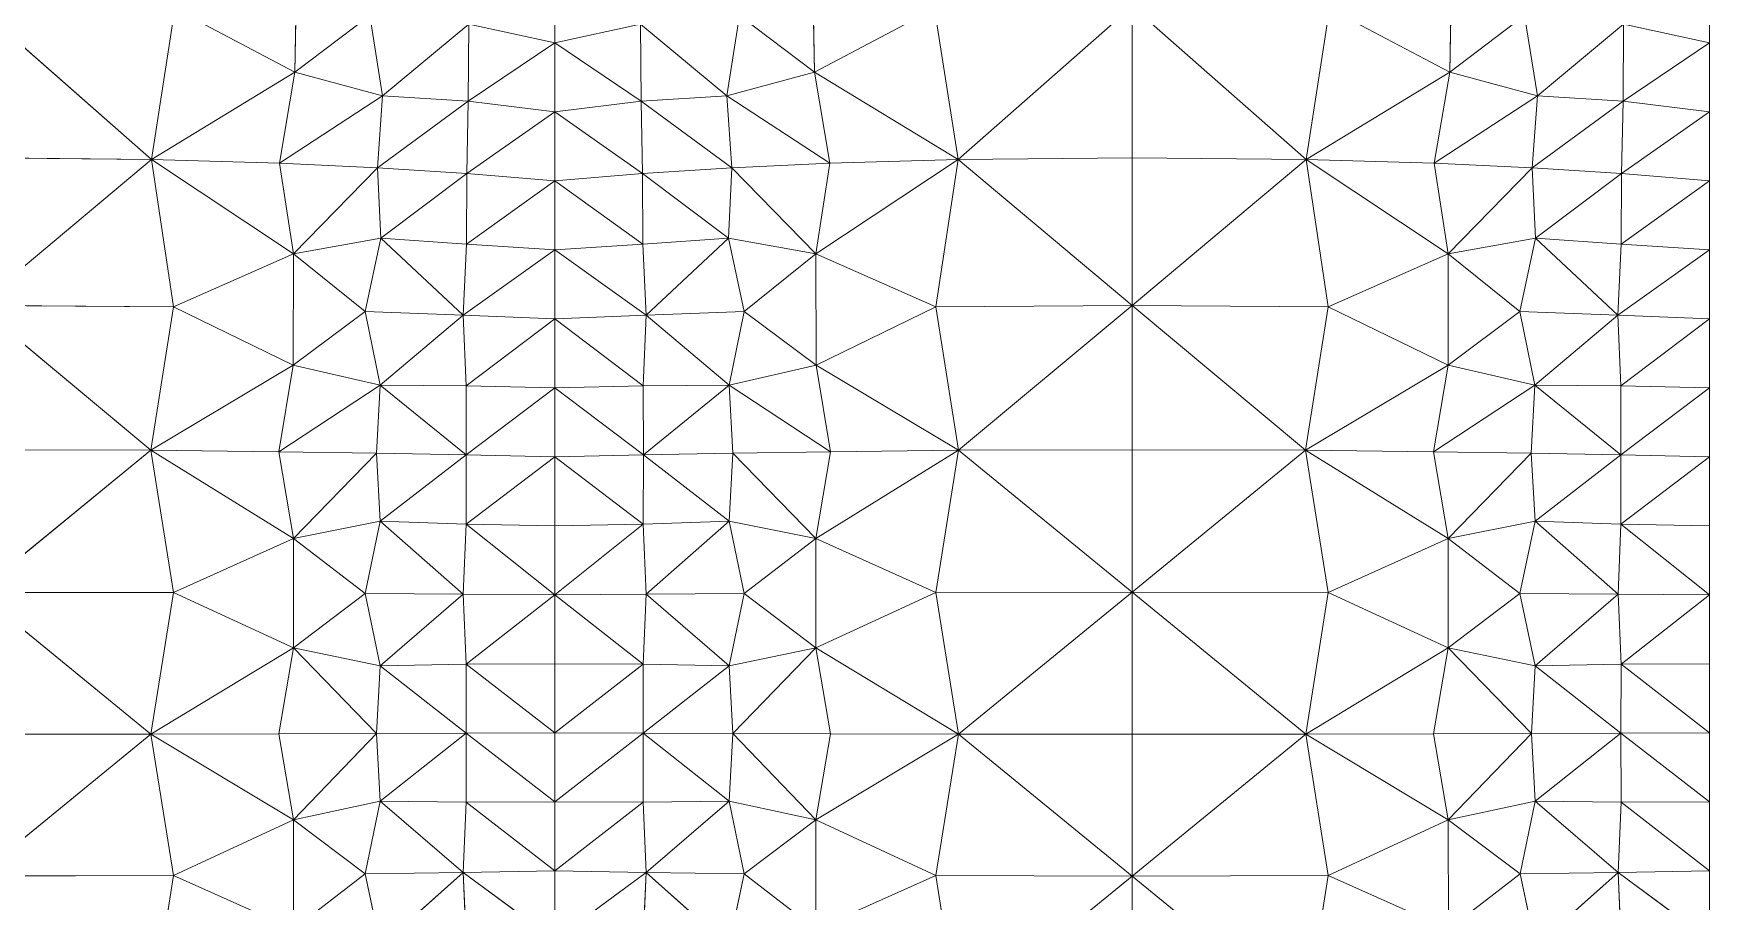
# Model space of a CAD drawing. Header units: metres. Extents: x 0 to 8, y 0 to 4.
# Drawn here: x 1.274 to 2, y 3.241 to 3.616 of the extents above; entities that cross this region are included whole.
import ezdxf

# ---------------------------------------------------------------- set-up
doc = ezdxf.new("R2010")
doc.units = ezdxf.units.M
doc.header["$MEASUREMENT"] = 0
for name, color, linetype, lineweight in [('DL_FE_MESH', 134, 'Continuous', 0), ('DL_FE_MESH_CELLS_5', 132, 'Continuous', 0), ('DL_FE_MESH_CELLS_6', 132, 'Continuous', 0), ('DL_TOPOLOGY', 7, 'Continuous', 0)]:
    doc.layers.add(name, color=color, linetype=linetype, lineweight=lineweight)

msp = doc.modelspace()

# ---------------------------------------------------------------- linework, layer by layer
at = {"layer": 'DL_FE_MESH'}
for p, q in [((1.38849, 3.65139), (1.38753, 3.59929)), ((1.61247, 3.59929), (1.61151, 3.65139)), ((1.88753, 3.59929), (1.88849, 3.65139)), ((1.32537, 3.56153), (1.25, 3.62772)), ((1.32537, 3.56153), (1.33555, 3.62667)), ((1.38753, 3.59929), (1.33555, 3.62667)), ((1.38753, 3.59929), (1.41996, 3.62369)), ((1.42549, 3.58906), (1.41996, 3.62369)), ((1.58004, 3.62369), (1.57451, 3.58906)), ((1.58004, 3.62369), (1.61247, 3.59929)), ((1.66445, 3.62667), (1.61247, 3.59929)), ((1.66445, 3.62667), (1.67463, 3.56153)), ((1.67463, 3.56153), (1.75, 3.62772)), ((1.75, 3.62772), (1.82537, 3.56153)), ((1.75, 3.62772), (1.75, 3.56222)), ((1.83555, 3.62667), (1.82537, 3.56153)), ((1.83555, 3.62667), (1.88753, 3.59929)), ((1.91996, 3.62369), (1.88753, 3.59929)), ((1.91996, 3.62369), (1.92549, 3.58906)), ((1.46284, 3.61996), (1.42549, 3.58906)), ((1.46284, 3.61996), (1.46259, 3.58663)), ((1.5, 3.61194), (1.46284, 3.61996)), ((1.5, 3.61194), (1.53716, 3.61996)), ((1.53741, 3.58663), (1.53716, 3.61996)), ((1.53716, 3.61996), (1.57451, 3.58906)), ((1.92549, 3.58906), (1.96284, 3.61996)), ((1.96284, 3.61996), (1.96259, 3.58663)), ((2, 3.61194), (1.96284, 3.61996)), ((1.46259, 3.58663), (1.5, 3.61194)), ((1.53741, 3.58663), (1.5, 3.61194)), ((1.96259, 3.58663), (2, 3.61194)), ((1.32537, 3.56153), (1.38753, 3.59929)), ((1.38083, 3.55981), (1.38753, 3.59929)), ((1.42549, 3.58906), (1.38753, 3.59929)), ((1.61247, 3.59929), (1.57451, 3.58906)), ((1.61247, 3.59929), (1.67463, 3.56153)), ((1.61247, 3.59929), (1.61917, 3.55981)), ((1.88753, 3.59929), (1.82537, 3.56153)), ((1.88753, 3.59929), (1.88083, 3.55981)), ((1.92549, 3.58906), (1.88753, 3.59929)), ((1.42549, 3.58906), (1.38083, 3.55981)), ((1.4233, 3.5579), (1.42549, 3.58906)), ((1.46259, 3.58663), (1.4233, 3.5579)), ((1.42549, 3.58906), (1.46259, 3.58663)), ((1.46259, 3.58663), (1.46194, 3.55538)), ((1.5, 3.58209), (1.46259, 3.58663)), ((1.5, 3.58209), (1.53741, 3.58663)), ((1.57451, 3.58906), (1.53741, 3.58663)), ((1.53806, 3.55538), (1.53741, 3.58663)), ((1.53741, 3.58663), (1.5767, 3.5579)), ((1.57451, 3.58906), (1.61917, 3.55981)), ((1.57451, 3.58906), (1.5767, 3.5579)), ((1.88083, 3.55981), (1.92549, 3.58906)), ((1.92549, 3.58906), (1.9233, 3.5579)), ((1.9233, 3.5579), (1.96259, 3.58663)), ((1.96259, 3.58663), (1.92549, 3.58906)), ((1.96259, 3.58663), (1.96194, 3.55538)), ((2, 3.58209), (1.96259, 3.58663)), ((1.46194, 3.55538), (1.5, 3.58209)), ((1.53806, 3.55538), (1.5, 3.58209)), ((1.96194, 3.55538), (2, 3.58209)), ((1.25, 3.56222), (1.32537, 3.56153)), ((1.32537, 3.56153), (1.25, 3.49833)), ((1.3349, 3.49768), (1.32537, 3.56153)), ((1.32537, 3.56153), (1.38083, 3.55981)), ((1.38693, 3.5207), (1.32537, 3.56153)), ((1.38693, 3.5207), (1.38083, 3.55981)), ((1.38083, 3.55981), (1.4233, 3.5579)), ((1.4233, 3.5579), (1.38693, 3.5207)), ((1.4247, 3.52742), (1.4233, 3.5579)), ((1.4233, 3.5579), (1.46194, 3.55538)), ((1.5767, 3.5579), (1.53806, 3.55538)), ((1.5767, 3.5579), (1.5753, 3.52742)), ((1.61917, 3.55981), (1.5767, 3.5579)), ((1.5767, 3.5579), (1.61307, 3.5207)), ((1.67463, 3.56153), (1.61307, 3.5207)), ((1.61917, 3.55981), (1.61307, 3.5207)), ((1.67463, 3.56153), (1.61917, 3.55981)), ((1.67463, 3.56153), (1.6651, 3.49768)), ((1.75, 3.56222), (1.67463, 3.56153)), ((1.67463, 3.56153), (1.75, 3.49833)), ((1.82537, 3.56153), (1.75, 3.56222)), ((1.75, 3.56222), (1.75, 3.49833)), ((1.75, 3.49833), (1.82537, 3.56153)), ((1.82537, 3.56153), (1.88693, 3.5207)), ((1.88083, 3.55981), (1.82537, 3.56153)), ((1.82537, 3.56153), (1.8349, 3.49768)), ((1.9233, 3.5579), (1.88083, 3.55981)), ((1.88083, 3.55981), (1.88693, 3.5207)), ((1.88693, 3.5207), (1.9233, 3.5579)), ((1.96194, 3.55538), (1.9233, 3.5579)), ((1.9233, 3.5579), (1.9247, 3.52742)), ((1.46194, 3.55538), (1.4247, 3.52742)), ((1.46194, 3.55538), (1.4618, 3.52483)), ((1.4618, 3.52483), (1.5, 3.55224)), ((1.5, 3.55224), (1.46194, 3.55538)), ((1.5, 3.55224), (1.53806, 3.55538)), ((1.5382, 3.52483), (1.5, 3.55224)), ((1.5382, 3.52483), (1.53806, 3.55538)), ((1.53806, 3.55538), (1.5753, 3.52742)), ((1.9247, 3.52742), (1.96194, 3.55538)), ((1.96194, 3.55538), (1.9618, 3.52483)), ((1.9618, 3.52483), (2, 3.55224)), ((2, 3.55224), (1.96194, 3.55538)), ((1.38693, 3.5207), (1.4247, 3.52742)), ((1.41792, 3.49567), (1.4247, 3.52742)), ((1.4247, 3.52742), (1.4618, 3.52483)), ((1.46039, 3.49414), (1.4247, 3.52742)), ((1.5753, 3.52742), (1.5382, 3.52483)), ((1.53961, 3.49414), (1.5753, 3.52742)), ((1.5753, 3.52742), (1.61307, 3.5207)), ((1.5753, 3.52742), (1.58208, 3.49567)), ((1.9247, 3.52742), (1.88693, 3.5207)), ((1.9247, 3.52742), (1.91792, 3.49567)), ((1.9618, 3.52483), (1.9247, 3.52742)), ((1.9247, 3.52742), (1.96039, 3.49414)), ((1.3349, 3.49768), (1.38693, 3.5207)), ((1.38693, 3.5207), (1.38679, 3.47247)), ((1.41792, 3.49567), (1.38693, 3.5207)), ((1.4618, 3.52483), (1.46039, 3.49414)), ((1.46039, 3.49414), (1.5, 3.52239)), ((1.5, 3.52239), (1.4618, 3.52483)), ((1.5, 3.52239), (1.5382, 3.52483)), ((1.53961, 3.49414), (1.5, 3.52239)), ((1.53961, 3.49414), (1.5382, 3.52483)), ((1.61307, 3.5207), (1.58208, 3.49567)), ((1.61321, 3.47247), (1.61307, 3.5207)), ((1.6651, 3.49768), (1.61307, 3.5207)), ((1.88693, 3.5207), (1.8349, 3.49768)), ((1.88679, 3.47247), (1.88693, 3.5207)), ((1.88693, 3.5207), (1.91792, 3.49567)), ((1.9618, 3.52483), (1.96039, 3.49414)), ((1.96039, 3.49414), (2, 3.52239)), ((2, 3.52239), (1.9618, 3.52483)), ((1.25, 3.49833), (1.3349, 3.49768)), ((1.32515, 3.43566), (1.25, 3.49833)), ((1.32515, 3.43566), (1.3349, 3.49768)), ((1.38679, 3.47247), (1.3349, 3.49768)), ((1.6651, 3.49768), (1.61321, 3.47247)), ((1.75, 3.49833), (1.6651, 3.49768)), ((1.6651, 3.49768), (1.67485, 3.43566)), ((1.67485, 3.43566), (1.75, 3.49833)), ((1.8349, 3.49768), (1.75, 3.49833)), ((1.75, 3.49833), (1.82515, 3.43566)), ((1.75, 3.49833), (1.75, 3.43593)), ((1.8349, 3.49768), (1.82515, 3.43566)), ((1.8349, 3.49768), (1.88679, 3.47247)), ((1.38679, 3.47247), (1.41792, 3.49567)), ((1.4244, 3.46383), (1.41792, 3.49567)), ((1.41792, 3.49567), (1.46039, 3.49414)), ((1.46039, 3.49414), (1.4244, 3.46383)), ((1.5, 3.49254), (1.46039, 3.49414)), ((1.46039, 3.49414), (1.46166, 3.46357)), ((1.46166, 3.46357), (1.5, 3.49254)), ((1.5, 3.49254), (1.53961, 3.49414)), ((1.53834, 3.46357), (1.5, 3.49254)), ((1.53834, 3.46357), (1.53961, 3.49414)), ((1.58208, 3.49567), (1.53961, 3.49414)), ((1.53961, 3.49414), (1.5756, 3.46383)), ((1.58208, 3.49567), (1.5756, 3.46383)), ((1.58208, 3.49567), (1.61321, 3.47247)), ((1.91792, 3.49567), (1.88679, 3.47247)), ((1.96039, 3.49414), (1.91792, 3.49567)), ((1.91792, 3.49567), (1.9244, 3.46383)), ((1.9244, 3.46383), (1.96039, 3.49414)), ((2, 3.49254), (1.96039, 3.49414)), ((1.96039, 3.49414), (1.96166, 3.46357)), ((1.96166, 3.46357), (2, 3.49254)), ((1.32515, 3.43566), (1.38679, 3.47247)), ((1.38052, 3.43499), (1.38679, 3.47247)), ((1.4244, 3.46383), (1.38679, 3.47247)), ((1.61321, 3.47247), (1.5756, 3.46383)), ((1.61321, 3.47247), (1.67485, 3.43566)), ((1.61321, 3.47247), (1.61948, 3.43499)), ((1.88679, 3.47247), (1.82515, 3.43566)), ((1.88679, 3.47247), (1.88052, 3.43499)), ((1.9244, 3.46383), (1.88679, 3.47247)), ((1.4244, 3.46383), (1.38052, 3.43499)), ((1.42286, 3.43437), (1.4244, 3.46383)), ((1.4244, 3.46383), (1.46166, 3.46357)), ((1.46161, 3.43364), (1.4244, 3.46383)), ((1.46166, 3.46357), (1.46161, 3.43364)), ((1.46161, 3.43364), (1.5, 3.46269)), ((1.5, 3.46269), (1.46166, 3.46357)), ((1.5, 3.46269), (1.53834, 3.46357)), ((1.53839, 3.43364), (1.5, 3.46269)), ((1.5756, 3.46383), (1.53834, 3.46357)), ((1.53839, 3.43364), (1.53834, 3.46357)), ((1.53839, 3.43364), (1.5756, 3.46383)), ((1.5756, 3.46383), (1.61948, 3.43499)), ((1.5756, 3.46383), (1.57714, 3.43437)), ((1.88052, 3.43499), (1.9244, 3.46383)), ((1.9244, 3.46383), (1.92286, 3.43437)), ((1.96166, 3.46357), (1.9244, 3.46383)), ((1.9244, 3.46383), (1.96161, 3.43364)), ((1.96166, 3.46357), (1.96161, 3.43364)), ((1.96161, 3.43364), (2, 3.46269)), ((2, 3.46269), (1.96166, 3.46357)), ((1.25, 3.43593), (1.32515, 3.43566)), ((1.32515, 3.43566), (1.25, 3.37424)), ((1.3349, 3.37411), (1.32515, 3.43566)), ((1.32515, 3.43566), (1.38052, 3.43499)), ((1.38687, 3.39752), (1.32515, 3.43566)), ((1.38052, 3.43499), (1.38687, 3.39752)), ((1.42286, 3.43437), (1.38052, 3.43499)), ((1.42286, 3.43437), (1.38687, 3.39752)), ((1.4245, 3.40503), (1.42286, 3.43437)), ((1.42286, 3.43437), (1.46161, 3.43364)), ((1.46161, 3.43364), (1.4245, 3.40503)), ((1.5, 3.43284), (1.46161, 3.43364)), ((1.46161, 3.43364), (1.46169, 3.40377)), ((1.46169, 3.40377), (1.5, 3.43284)), ((1.5, 3.43284), (1.53839, 3.43364)), ((1.53831, 3.40377), (1.5, 3.43284)), ((1.53831, 3.40377), (1.53839, 3.43364)), ((1.57714, 3.43437), (1.53839, 3.43364)), ((1.53839, 3.43364), (1.5755, 3.40503)), ((1.57714, 3.43437), (1.5755, 3.40503)), ((1.61948, 3.43499), (1.57714, 3.43437)), ((1.57714, 3.43437), (1.61313, 3.39752)), ((1.67485, 3.43566), (1.61313, 3.39752)), ((1.61313, 3.39752), (1.61948, 3.43499)), ((1.67485, 3.43566), (1.61948, 3.43499)), ((1.67485, 3.43566), (1.6651, 3.37411)), ((1.75, 3.43593), (1.67485, 3.43566)), ((1.67485, 3.43566), (1.75, 3.37424)), ((1.82515, 3.43566), (1.75, 3.43593)), ((1.75, 3.43593), (1.75, 3.37424)), ((1.75, 3.37424), (1.82515, 3.43566)), ((1.82515, 3.43566), (1.88687, 3.39752)), ((1.88052, 3.43499), (1.82515, 3.43566)), ((1.82515, 3.43566), (1.8349, 3.37411)), ((1.92286, 3.43437), (1.88052, 3.43499)), ((1.88052, 3.43499), (1.88687, 3.39752)), ((1.88687, 3.39752), (1.92286, 3.43437)), ((1.9245, 3.40503), (1.92286, 3.43437)), ((1.96161, 3.43364), (1.92286, 3.43437)), ((1.9245, 3.40503), (1.96161, 3.43364)), ((2, 3.43284), (1.96161, 3.43364)), ((1.96161, 3.43364), (1.96169, 3.40377)), ((1.96169, 3.40377), (2, 3.43284)), ((1.38687, 3.39752), (1.4245, 3.40503)), ((1.41793, 3.37372), (1.4245, 3.40503)), ((1.4245, 3.40503), (1.46169, 3.40377)), ((1.4604, 3.37343), (1.4245, 3.40503)), ((1.46169, 3.40377), (1.4604, 3.37343)), ((1.5, 3.40299), (1.46169, 3.40377)), ((1.46169, 3.40377), (1.5, 3.37313)), ((1.5, 3.40299), (1.53831, 3.40377)), ((1.53831, 3.40377), (1.5, 3.37313)), ((1.5755, 3.40503), (1.53831, 3.40377)), ((1.5396, 3.37343), (1.53831, 3.40377)), ((1.5396, 3.37343), (1.5755, 3.40503)), ((1.5755, 3.40503), (1.61313, 3.39752)), ((1.5755, 3.40503), (1.58207, 3.37372)), ((1.88687, 3.39752), (1.9245, 3.40503)), ((1.9245, 3.40503), (1.91793, 3.37372)), ((1.96169, 3.40377), (1.9245, 3.40503)), ((1.9245, 3.40503), (1.9604, 3.37343)), ((1.96169, 3.40377), (1.9604, 3.37343)), ((2, 3.40299), (1.96169, 3.40377)), ((1.96169, 3.40377), (2, 3.37313)), ((1.3349, 3.37411), (1.38687, 3.39752)), ((1.38687, 3.39752), (1.38689, 3.35024)), ((1.41793, 3.37372), (1.38687, 3.39752)), ((1.61313, 3.39752), (1.58207, 3.37372)), ((1.61311, 3.35024), (1.61313, 3.39752)), ((1.6651, 3.37411), (1.61313, 3.39752)), ((1.88687, 3.39752), (1.8349, 3.37411)), ((1.88687, 3.39752), (1.91793, 3.37372)), ((1.88689, 3.35024), (1.88687, 3.39752)), ((1.25, 3.37424), (1.3349, 3.37411)), ((1.32518, 3.31293), (1.25, 3.37424)), ((1.32518, 3.31293), (1.3349, 3.37411)), ((1.3349, 3.37411), (1.38689, 3.35024)), ((1.38689, 3.35024), (1.41793, 3.37372)), ((1.41793, 3.37372), (1.42449, 3.34237)), ((1.4604, 3.37343), (1.41793, 3.37372)), ((1.4604, 3.37343), (1.42449, 3.34237)), ((1.4617, 3.34309), (1.4604, 3.37343)), ((1.5, 3.37313), (1.4604, 3.37343)), ((1.4617, 3.34309), (1.5, 3.37313)), ((1.5, 3.37313), (1.5396, 3.37343)), ((1.5383, 3.34309), (1.5, 3.37313)), ((1.5396, 3.37343), (1.5383, 3.34309)), ((1.58207, 3.37372), (1.5396, 3.37343)), ((1.5396, 3.37343), (1.57551, 3.34237)), ((1.57551, 3.34237), (1.58207, 3.37372)), ((1.58207, 3.37372), (1.61311, 3.35024)), ((1.6651, 3.37411), (1.61311, 3.35024)), ((1.75, 3.37424), (1.6651, 3.37411)), ((1.6651, 3.37411), (1.67482, 3.31293)), ((1.67482, 3.31293), (1.75, 3.37424)), ((1.8349, 3.37411), (1.75, 3.37424)), ((1.75, 3.37424), (1.82518, 3.31293)), ((1.75, 3.37424), (1.75, 3.31289)), ((1.8349, 3.37411), (1.82518, 3.31293)), ((1.8349, 3.37411), (1.88689, 3.35024)), ((1.91793, 3.37372), (1.88689, 3.35024)), ((1.9604, 3.37343), (1.91793, 3.37372)), ((1.91793, 3.37372), (1.92449, 3.34237)), ((1.92449, 3.34237), (1.9604, 3.37343)), ((1.9617, 3.34309), (1.9604, 3.37343)), ((2, 3.37313), (1.9604, 3.37343)), ((1.9617, 3.34309), (2, 3.37313)), ((1.38689, 3.35024), (1.32518, 3.31293)), ((1.38689, 3.35024), (1.38058, 3.31303)), ((1.42291, 3.31314), (1.38689, 3.35024)), ((1.42449, 3.34237), (1.38689, 3.35024)), ((1.61311, 3.35024), (1.57551, 3.34237)), ((1.57709, 3.31314), (1.61311, 3.35024)), ((1.61942, 3.31303), (1.61311, 3.35024)), ((1.61311, 3.35024), (1.67482, 3.31293)), ((1.88689, 3.35024), (1.82518, 3.31293)), ((1.88689, 3.35024), (1.88058, 3.31303)), ((1.92449, 3.34237), (1.88689, 3.35024)), ((1.88689, 3.35024), (1.92291, 3.31314)), ((1.42291, 3.31314), (1.42449, 3.34237)), ((1.42449, 3.34237), (1.4617, 3.34309)), ((1.46164, 3.31328), (1.42449, 3.34237)), ((1.46164, 3.31328), (1.4617, 3.34309)), ((1.5, 3.34328), (1.4617, 3.34309)), ((1.4617, 3.34309), (1.5, 3.31343)), ((1.5, 3.34328), (1.5383, 3.34309)), ((1.5383, 3.34309), (1.5, 3.31343)), ((1.57551, 3.34237), (1.5383, 3.34309)), ((1.5383, 3.34309), (1.53836, 3.31328)), ((1.53836, 3.31328), (1.57551, 3.34237)), ((1.57551, 3.34237), (1.57709, 3.31314)), ((1.92449, 3.34237), (1.92291, 3.31314)), ((1.9617, 3.34309), (1.92449, 3.34237)), ((1.92449, 3.34237), (1.96164, 3.31328)), ((1.96164, 3.31328), (1.9617, 3.34309)), ((2, 3.34328), (1.9617, 3.34309)), ((1.9617, 3.34309), (2, 3.31343)), ((1.25, 3.31289), (1.32518, 3.31293)), ((1.32518, 3.31293), (1.25, 3.25151)), ((1.32518, 3.31293), (1.38058, 3.31303)), ((1.33495, 3.25175), (1.32518, 3.31293)), ((1.38691, 3.27584), (1.32518, 3.31293)), ((1.38058, 3.31303), (1.42291, 3.31314)), ((1.38058, 3.31303), (1.38691, 3.27584)), ((1.42291, 3.31314), (1.38691, 3.27584)), ((1.42291, 3.31314), (1.46164, 3.31328)), ((1.4245, 3.2839), (1.42291, 3.31314)), ((1.46164, 3.31328), (1.4245, 3.2839)), ((1.5, 3.31343), (1.46164, 3.31328)), ((1.46171, 3.28346), (1.46164, 3.31328)), ((1.46164, 3.31328), (1.5, 3.28358)), ((1.5, 3.31343), (1.53836, 3.31328)), ((1.53836, 3.31328), (1.5, 3.28358)), ((1.53836, 3.31328), (1.53829, 3.28346)), ((1.57709, 3.31314), (1.53836, 3.31328)), ((1.53836, 3.31328), (1.5755, 3.2839)), ((1.57709, 3.31314), (1.5755, 3.2839)), ((1.61942, 3.31303), (1.57709, 3.31314)), ((1.57709, 3.31314), (1.61309, 3.27584)), ((1.61309, 3.27584), (1.61942, 3.31303)), ((1.67482, 3.31293), (1.61309, 3.27584)), ((1.67482, 3.31293), (1.61942, 3.31303)), ((1.67482, 3.31293), (1.66505, 3.25175)), ((1.75, 3.31289), (1.67482, 3.31293)), ((1.67482, 3.31293), (1.75, 3.25151)), ((1.75, 3.25151), (1.82518, 3.31293)), ((1.82518, 3.31293), (1.75, 3.31289)), ((1.75, 3.31289), (1.75, 3.25151)), ((1.88058, 3.31303), (1.82518, 3.31293)), ((1.82518, 3.31293), (1.88691, 3.27584)), ((1.82518, 3.31293), (1.83495, 3.25175)), ((1.92291, 3.31314), (1.88058, 3.31303)), ((1.88058, 3.31303), (1.88691, 3.27584)), ((1.88691, 3.27584), (1.92291, 3.31314)), ((1.96164, 3.31328), (1.92291, 3.31314)), ((1.92291, 3.31314), (1.9245, 3.2839)), ((1.9245, 3.2839), (1.96164, 3.31328)), ((2, 3.31343), (1.96164, 3.31328)), ((1.96171, 3.28346), (1.96164, 3.31328)), ((1.96164, 3.31328), (2, 3.28358)), ((1.38691, 3.27584), (1.4245, 3.2839)), ((1.41799, 3.25248), (1.4245, 3.2839)), ((1.4245, 3.2839), (1.46171, 3.28346)), ((1.46043, 3.25309), (1.4245, 3.2839)), ((1.46171, 3.28346), (1.46043, 3.25309)), ((1.5, 3.28358), (1.46171, 3.28346)), ((1.46171, 3.28346), (1.5, 3.25373)), ((1.5, 3.28358), (1.53829, 3.28346)), ((1.53829, 3.28346), (1.5, 3.25373)), ((1.53829, 3.28346), (1.5755, 3.2839)), ((1.53957, 3.25309), (1.53829, 3.28346)), ((1.53957, 3.25309), (1.5755, 3.2839)), ((1.5755, 3.2839), (1.61309, 3.27584)), ((1.5755, 3.2839), (1.58201, 3.25248)), ((1.88691, 3.27584), (1.9245, 3.2839)), ((1.9245, 3.2839), (1.91799, 3.25248)), ((1.9245, 3.2839), (1.96171, 3.28346)), ((1.9245, 3.2839), (1.96043, 3.25309)), ((1.96171, 3.28346), (1.96043, 3.25309)), ((2, 3.28358), (1.96171, 3.28346)), ((1.96171, 3.28346), (2, 3.25373)), ((1.33495, 3.25175), (1.38691, 3.27584)), ((1.38691, 3.27584), (1.38697, 3.22848)), ((1.41799, 3.25248), (1.38691, 3.27584)), ((1.61309, 3.27584), (1.58201, 3.25248)), ((1.61303, 3.22848), (1.61309, 3.27584)), ((1.66505, 3.25175), (1.61309, 3.27584)), ((1.88691, 3.27584), (1.83495, 3.25175)), ((1.88691, 3.27584), (1.91799, 3.25248)), ((1.88697, 3.22848), (1.88691, 3.27584)), ((1.25, 3.25151), (1.33495, 3.25175)), ((1.32528, 3.19007), (1.33495, 3.25175)), ((1.33495, 3.25175), (1.38697, 3.22848)), ((1.38697, 3.22848), (1.41799, 3.25248)), ((1.41799, 3.25248), (1.46043, 3.25309)), ((1.42461, 3.22117), (1.41799, 3.25248)), ((1.46043, 3.25309), (1.42461, 3.22117)), ((1.5, 3.25373), (1.46043, 3.25309)), ((1.46043, 3.25309), (1.5, 3.22388)), ((1.46043, 3.25309), (1.46175, 3.22273)), ((1.5, 3.25373), (1.53957, 3.25309)), ((1.53957, 3.25309), (1.5, 3.22388)), ((1.53825, 3.22273), (1.53957, 3.25309)), ((1.58201, 3.25248), (1.53957, 3.25309)), ((1.53957, 3.25309), (1.57539, 3.22117)), ((1.58201, 3.25248), (1.57539, 3.22117)), ((1.58201, 3.25248), (1.61303, 3.22848)), ((1.66505, 3.25175), (1.61303, 3.22848)), ((1.75, 3.25151), (1.66505, 3.25175)), ((1.66505, 3.25175), (1.67472, 3.19007)), ((1.67472, 3.19007), (1.75, 3.25151)), ((1.83495, 3.25175), (1.75, 3.25151)), ((1.75, 3.25151), (1.82528, 3.19007)), ((1.75, 3.25151), (1.75, 3.18975)), ((1.83495, 3.25175), (1.82528, 3.19007)), ((1.83495, 3.25175), (1.88697, 3.22848)), ((1.91799, 3.25248), (1.88697, 3.22848)), ((1.96043, 3.25309), (1.91799, 3.25248)), ((1.91799, 3.25248), (1.92461, 3.22117)), ((1.92461, 3.22117), (1.96043, 3.25309)), ((2, 3.25373), (1.96043, 3.25309)), ((1.96043, 3.25309), (2, 3.22388)), ((1.96043, 3.25309), (1.96175, 3.22273))]:
    msp.add_line(p, q, dxfattribs=at)
at = {"layer": 'DL_FE_MESH_CELLS_5'}
for points in [[(1.61247, 3.59929), (1.61151, 3.65139), (1.58004, 3.62369)], [(1.66445, 3.62667), (1.61151, 3.65139), (1.61247, 3.59929)], [(1.88753, 3.59929), (1.88849, 3.65139), (1.83555, 3.62667)], [(1.91996, 3.62369), (1.88849, 3.65139), (1.88753, 3.59929)], [(1.57451, 3.58906), (1.58004, 3.62369), (1.53716, 3.61996)], [(1.61247, 3.59929), (1.58004, 3.62369), (1.57451, 3.58906)], [(1.61247, 3.59929), (1.67463, 3.56153), (1.66445, 3.62667)], [(1.67463, 3.56153), (1.75, 3.62772), (1.66445, 3.62667)], [(1.75, 3.56222), (1.75, 3.62772), (1.67463, 3.56153)], [(1.82537, 3.56153), (1.83555, 3.62667), (1.75, 3.62772)], [(1.82537, 3.56153), (1.75, 3.62772), (1.75, 3.56222)], [(1.82537, 3.56153), (1.88753, 3.59929), (1.83555, 3.62667)], [(1.92549, 3.58906), (1.91996, 3.62369), (1.88753, 3.59929)], [(1.92549, 3.58906), (1.96284, 3.61996), (1.91996, 3.62369)], [(1.5, 3.61194), (1.53741, 3.58663), (1.53716, 3.61996)], [(1.57451, 3.58906), (1.53716, 3.61996), (1.53741, 3.58663)], [(1.96259, 3.58663), (1.96284, 3.61996), (1.92549, 3.58906)], [(1.96259, 3.58663), (2, 3.61194), (1.96284, 3.61996)], [(1.61917, 3.55981), (1.61247, 3.59929), (1.57451, 3.58906)], [(1.61917, 3.55981), (1.67463, 3.56153), (1.61247, 3.59929)], [(1.82537, 3.56153), (1.88083, 3.55981), (1.88753, 3.59929)], [(1.88083, 3.55981), (1.92549, 3.58906), (1.88753, 3.59929)], [(1.5, 3.58209), (1.53806, 3.55538), (1.53741, 3.58663)], [(1.5767, 3.5579), (1.57451, 3.58906), (1.53741, 3.58663)], [(1.5767, 3.5579), (1.53741, 3.58663), (1.53806, 3.55538)], [(1.61917, 3.55981), (1.57451, 3.58906), (1.5767, 3.5579)], [(1.9233, 3.5579), (1.92549, 3.58906), (1.88083, 3.55981)], [(1.9233, 3.5579), (1.96259, 3.58663), (1.92549, 3.58906)], [(1.96194, 3.55538), (1.96259, 3.58663), (1.9233, 3.5579)], [(1.96194, 3.55538), (2, 3.58209), (1.96259, 3.58663)], [(1.5753, 3.52742), (1.5767, 3.5579), (1.53806, 3.55538)], [(1.61307, 3.5207), (1.5767, 3.5579), (1.5753, 3.52742)], [(1.61307, 3.5207), (1.61917, 3.55981), (1.5767, 3.5579)], [(1.61307, 3.5207), (1.6651, 3.49768), (1.67463, 3.56153)], [(1.61307, 3.5207), (1.67463, 3.56153), (1.61917, 3.55981)], [(1.75, 3.49833), (1.67463, 3.56153), (1.6651, 3.49768)], [(1.75, 3.49833), (1.75, 3.56222), (1.67463, 3.56153)], [(1.75, 3.49833), (1.82537, 3.56153), (1.75, 3.56222)], [(1.8349, 3.49768), (1.82537, 3.56153), (1.75, 3.49833)], [(1.82537, 3.56153), (1.88693, 3.5207), (1.88083, 3.55981)], [(1.8349, 3.49768), (1.88693, 3.5207), (1.82537, 3.56153)], [(1.88693, 3.5207), (1.9233, 3.5579), (1.88083, 3.55981)], [(1.9247, 3.52742), (1.9233, 3.5579), (1.88693, 3.5207)], [(1.9247, 3.52742), (1.96194, 3.55538), (1.9233, 3.5579)], [(1.5, 3.55224), (1.5382, 3.52483), (1.53806, 3.55538)], [(1.5753, 3.52742), (1.53806, 3.55538), (1.5382, 3.52483)], [(1.9618, 3.52483), (1.96194, 3.55538), (1.9247, 3.52742)], [(1.9618, 3.52483), (2, 3.55224), (1.96194, 3.55538)], [(1.53961, 3.49414), (1.5753, 3.52742), (1.5382, 3.52483)], [(1.58208, 3.49567), (1.5753, 3.52742), (1.53961, 3.49414)], [(1.61307, 3.5207), (1.5753, 3.52742), (1.58208, 3.49567)], [(1.91792, 3.49567), (1.9247, 3.52742), (1.88693, 3.5207)], [(1.96039, 3.49414), (1.9247, 3.52742), (1.91792, 3.49567)], [(1.96039, 3.49414), (1.9618, 3.52483), (1.9247, 3.52742)], [(1.5, 3.52239), (1.53961, 3.49414), (1.5382, 3.52483)], [(1.61321, 3.47247), (1.61307, 3.5207), (1.58208, 3.49567)], [(1.6651, 3.49768), (1.61307, 3.5207), (1.61321, 3.47247)], [(1.88679, 3.47247), (1.88693, 3.5207), (1.8349, 3.49768)], [(1.91792, 3.49567), (1.88693, 3.5207), (1.88679, 3.47247)], [(1.96039, 3.49414), (2, 3.52239), (1.9618, 3.52483)], [(1.67485, 3.43566), (1.6651, 3.49768), (1.61321, 3.47247)], [(1.67485, 3.43566), (1.75, 3.49833), (1.6651, 3.49768)], [(1.75, 3.43593), (1.75, 3.49833), (1.67485, 3.43566)], [(1.82515, 3.43566), (1.8349, 3.49768), (1.75, 3.49833)], [(1.82515, 3.43566), (1.75, 3.49833), (1.75, 3.43593)], [(1.82515, 3.43566), (1.88679, 3.47247), (1.8349, 3.49768)], [(1.5, 3.49254), (1.53834, 3.46357), (1.53961, 3.49414)], [(1.5756, 3.46383), (1.53961, 3.49414), (1.53834, 3.46357)], [(1.5756, 3.46383), (1.58208, 3.49567), (1.53961, 3.49414)], [(1.61321, 3.47247), (1.58208, 3.49567), (1.5756, 3.46383)], [(1.9244, 3.46383), (1.91792, 3.49567), (1.88679, 3.47247)], [(1.9244, 3.46383), (1.96039, 3.49414), (1.91792, 3.49567)], [(1.96166, 3.46357), (1.96039, 3.49414), (1.9244, 3.46383)], [(1.96166, 3.46357), (2, 3.49254), (1.96039, 3.49414)], [(1.61948, 3.43499), (1.61321, 3.47247), (1.5756, 3.46383)], [(1.67485, 3.43566), (1.61321, 3.47247), (1.61948, 3.43499)], [(1.82515, 3.43566), (1.88052, 3.43499), (1.88679, 3.47247)], [(1.88052, 3.43499), (1.9244, 3.46383), (1.88679, 3.47247)], [(1.5, 3.46269), (1.53839, 3.43364), (1.53834, 3.46357)], [(1.53839, 3.43364), (1.5756, 3.46383), (1.53834, 3.46357)], [(1.57714, 3.43437), (1.5756, 3.46383), (1.53839, 3.43364)], [(1.61948, 3.43499), (1.5756, 3.46383), (1.57714, 3.43437)], [(1.92286, 3.43437), (1.9244, 3.46383), (1.88052, 3.43499)], [(1.96161, 3.43364), (1.9244, 3.46383), (1.92286, 3.43437)], [(1.96161, 3.43364), (1.96166, 3.46357), (1.9244, 3.46383)], [(1.96161, 3.43364), (2, 3.46269), (1.96166, 3.46357)], [(1.5, 3.43284), (1.53831, 3.40377), (1.53839, 3.43364)], [(1.5755, 3.40503), (1.53839, 3.43364), (1.53831, 3.40377)], [(1.5755, 3.40503), (1.57714, 3.43437), (1.53839, 3.43364)], [(1.61313, 3.39752), (1.57714, 3.43437), (1.5755, 3.40503)], [(1.61313, 3.39752), (1.61948, 3.43499), (1.57714, 3.43437)], [(1.61313, 3.39752), (1.6651, 3.37411), (1.67485, 3.43566)], [(1.61313, 3.39752), (1.67485, 3.43566), (1.61948, 3.43499)], [(1.75, 3.37424), (1.67485, 3.43566), (1.6651, 3.37411)], [(1.75, 3.37424), (1.75, 3.43593), (1.67485, 3.43566)], [(1.75, 3.37424), (1.82515, 3.43566), (1.75, 3.43593)], [(1.8349, 3.37411), (1.82515, 3.43566), (1.75, 3.37424)], [(1.82515, 3.43566), (1.88687, 3.39752), (1.88052, 3.43499)], [(1.8349, 3.37411), (1.88687, 3.39752), (1.82515, 3.43566)], [(1.88687, 3.39752), (1.92286, 3.43437), (1.88052, 3.43499)], [(1.9245, 3.40503), (1.92286, 3.43437), (1.88687, 3.39752)], [(1.9245, 3.40503), (1.96161, 3.43364), (1.92286, 3.43437)], [(1.96169, 3.40377), (1.96161, 3.43364), (1.9245, 3.40503)], [(1.96169, 3.40377), (2, 3.43284), (1.96161, 3.43364)], [(1.53831, 3.40377), (1.5, 3.37313), (1.5396, 3.37343)], [(1.5396, 3.37343), (1.5755, 3.40503), (1.53831, 3.40377)], [(1.58207, 3.37372), (1.5755, 3.40503), (1.5396, 3.37343)], [(1.61313, 3.39752), (1.5755, 3.40503), (1.58207, 3.37372)], [(1.91793, 3.37372), (1.9245, 3.40503), (1.88687, 3.39752)], [(1.9604, 3.37343), (1.9245, 3.40503), (1.91793, 3.37372)], [(1.9604, 3.37343), (1.96169, 3.40377), (1.9245, 3.40503)], [(2, 3.37313), (1.96169, 3.40377), (1.9604, 3.37343)], [(1.61311, 3.35024), (1.61313, 3.39752), (1.58207, 3.37372)], [(1.6651, 3.37411), (1.61313, 3.39752), (1.61311, 3.35024)], [(1.88689, 3.35024), (1.88687, 3.39752), (1.8349, 3.37411)], [(1.91793, 3.37372), (1.88687, 3.39752), (1.88689, 3.35024)], [(1.5, 3.37313), (1.5383, 3.34309), (1.5396, 3.37343)], [(1.57551, 3.34237), (1.5396, 3.37343), (1.5383, 3.34309)], [(1.57551, 3.34237), (1.58207, 3.37372), (1.5396, 3.37343)], [(1.61311, 3.35024), (1.58207, 3.37372), (1.57551, 3.34237)], [(1.61311, 3.35024), (1.67482, 3.31293), (1.6651, 3.37411)], [(1.67482, 3.31293), (1.75, 3.37424), (1.6651, 3.37411)], [(1.75, 3.31289), (1.75, 3.37424), (1.67482, 3.31293)], [(1.82518, 3.31293), (1.8349, 3.37411), (1.75, 3.37424)], [(1.82518, 3.31293), (1.75, 3.37424), (1.75, 3.31289)], [(1.82518, 3.31293), (1.88689, 3.35024), (1.8349, 3.37411)], [(1.92449, 3.34237), (1.91793, 3.37372), (1.88689, 3.35024)], [(1.92449, 3.34237), (1.9604, 3.37343), (1.91793, 3.37372)], [(1.9617, 3.34309), (1.9604, 3.37343), (1.92449, 3.34237)], [(1.9617, 3.34309), (2, 3.37313), (1.9604, 3.37343)], [(1.57709, 3.31314), (1.61311, 3.35024), (1.57551, 3.34237)], [(1.61942, 3.31303), (1.61311, 3.35024), (1.57709, 3.31314)], [(1.61942, 3.31303), (1.67482, 3.31293), (1.61311, 3.35024)], [(1.82518, 3.31293), (1.88058, 3.31303), (1.88689, 3.35024)], [(1.92291, 3.31314), (1.88689, 3.35024), (1.88058, 3.31303)], [(1.92291, 3.31314), (1.92449, 3.34237), (1.88689, 3.35024)], [(1.5383, 3.34309), (1.5, 3.31343), (1.53836, 3.31328)], [(1.53836, 3.31328), (1.57551, 3.34237), (1.5383, 3.34309)], [(1.57709, 3.31314), (1.57551, 3.34237), (1.53836, 3.31328)], [(1.96164, 3.31328), (1.92449, 3.34237), (1.92291, 3.31314)], [(1.96164, 3.31328), (1.9617, 3.34309), (1.92449, 3.34237)], [(2, 3.31343), (1.9617, 3.34309), (1.96164, 3.31328)], [(1.53836, 3.31328), (1.5, 3.28358), (1.53829, 3.28346)], [(1.5755, 3.2839), (1.53836, 3.31328), (1.53829, 3.28346)], [(1.5755, 3.2839), (1.57709, 3.31314), (1.53836, 3.31328)], [(1.61309, 3.27584), (1.57709, 3.31314), (1.5755, 3.2839)], [(1.61309, 3.27584), (1.61942, 3.31303), (1.57709, 3.31314)], [(1.61309, 3.27584), (1.67482, 3.31293), (1.61942, 3.31303)], [(1.61309, 3.27584), (1.66505, 3.25175), (1.67482, 3.31293)], [(1.75, 3.25151), (1.67482, 3.31293), (1.66505, 3.25175)], [(1.75, 3.25151), (1.75, 3.31289), (1.67482, 3.31293)], [(1.75, 3.25151), (1.82518, 3.31293), (1.75, 3.31289)], [(1.83495, 3.25175), (1.82518, 3.31293), (1.75, 3.25151)], [(1.82518, 3.31293), (1.88691, 3.27584), (1.88058, 3.31303)], [(1.83495, 3.25175), (1.88691, 3.27584), (1.82518, 3.31293)], [(1.88691, 3.27584), (1.92291, 3.31314), (1.88058, 3.31303)], [(1.9245, 3.2839), (1.92291, 3.31314), (1.88691, 3.27584)], [(1.9245, 3.2839), (1.96164, 3.31328), (1.92291, 3.31314)], [(1.96171, 3.28346), (1.96164, 3.31328), (1.9245, 3.2839)], [(2, 3.28358), (1.96164, 3.31328), (1.96171, 3.28346)], [(1.53829, 3.28346), (1.5, 3.25373), (1.53957, 3.25309)], [(1.53957, 3.25309), (1.5755, 3.2839), (1.53829, 3.28346)], [(1.58201, 3.25248), (1.5755, 3.2839), (1.53957, 3.25309)], [(1.61309, 3.27584), (1.5755, 3.2839), (1.58201, 3.25248)], [(1.91799, 3.25248), (1.9245, 3.2839), (1.88691, 3.27584)], [(1.96043, 3.25309), (1.9245, 3.2839), (1.91799, 3.25248)], [(1.96043, 3.25309), (1.96171, 3.28346), (1.9245, 3.2839)], [(2, 3.25373), (1.96171, 3.28346), (1.96043, 3.25309)], [(1.61303, 3.22848), (1.61309, 3.27584), (1.58201, 3.25248)], [(1.66505, 3.25175), (1.61309, 3.27584), (1.61303, 3.22848)], [(1.88697, 3.22848), (1.88691, 3.27584), (1.83495, 3.25175)], [(1.91799, 3.25248), (1.88691, 3.27584), (1.88697, 3.22848)], [(1.53957, 3.25309), (1.5, 3.22388), (1.53825, 3.22273)], [(1.57539, 3.22117), (1.53957, 3.25309), (1.53825, 3.22273)], [(1.57539, 3.22117), (1.58201, 3.25248), (1.53957, 3.25309)], [(1.61303, 3.22848), (1.58201, 3.25248), (1.57539, 3.22117)], [(1.61303, 3.22848), (1.67472, 3.19007), (1.66505, 3.25175)], [(1.67472, 3.19007), (1.75, 3.25151), (1.66505, 3.25175)], [(1.75, 3.18975), (1.75, 3.25151), (1.67472, 3.19007)], [(1.82528, 3.19007), (1.83495, 3.25175), (1.75, 3.25151)], [(1.82528, 3.19007), (1.75, 3.25151), (1.75, 3.18975)], [(1.82528, 3.19007), (1.88697, 3.22848), (1.83495, 3.25175)], [(1.92461, 3.22117), (1.91799, 3.25248), (1.88697, 3.22848)], [(1.92461, 3.22117), (1.96043, 3.25309), (1.91799, 3.25248)], [(1.96175, 3.22273), (1.96043, 3.25309), (1.92461, 3.22117)], [(2, 3.22388), (1.96043, 3.25309), (1.96175, 3.22273)]]:
    msp.add_3dface(points, dxfattribs=at)
for points, invisible_edges in [([(1.53716, 3.61996), (1.5, 3.64179), (1.5, 3.61194)], 2), ([(1.96284, 3.61996), (2, 3.61194), (2, 3.64179)], 2), ([(1.5, 3.61194), (1.5, 3.58209), (1.53741, 3.58663)], 1), ([(2, 3.58209), (2, 3.61194), (1.96259, 3.58663)], 1), ([(1.5, 3.58209), (1.5, 3.55224), (1.53806, 3.55538)], 1), ([(2, 3.55224), (2, 3.58209), (1.96194, 3.55538)], 1), ([(1.5, 3.55224), (1.5, 3.52239), (1.5382, 3.52483)], 1), ([(2, 3.52239), (2, 3.55224), (1.9618, 3.52483)], 1), ([(1.5, 3.52239), (1.5, 3.49254), (1.53961, 3.49414)], 1), ([(2, 3.49254), (2, 3.52239), (1.96039, 3.49414)], 1), ([(1.5, 3.49254), (1.5, 3.46269), (1.53834, 3.46357)], 1), ([(2, 3.46269), (2, 3.49254), (1.96166, 3.46357)], 1), ([(1.5, 3.46269), (1.5, 3.43284), (1.53839, 3.43364)], 1), ([(2, 3.43284), (2, 3.46269), (1.96161, 3.43364)], 1), ([(1.5, 3.43284), (1.5, 3.40299), (1.53831, 3.40377)], 1), ([(2, 3.40299), (2, 3.43284), (1.96169, 3.40377)], 1), ([(1.5, 3.40299), (1.5, 3.37313), (1.53831, 3.40377)], 1), ([(2, 3.37313), (2, 3.40299), (1.96169, 3.40377)], 1), ([(1.5, 3.37313), (1.5, 3.34328), (1.5383, 3.34309)], 1), ([(2, 3.34328), (2, 3.37313), (1.9617, 3.34309)], 1), ([(1.5, 3.34328), (1.5, 3.31343), (1.5383, 3.34309)], 1), ([(2, 3.31343), (2, 3.34328), (1.9617, 3.34309)], 1), ([(1.5, 3.31343), (1.5, 3.28358), (1.53836, 3.31328)], 1), ([(2, 3.28358), (2, 3.31343), (1.96164, 3.31328)], 1), ([(1.5, 3.28358), (1.5, 3.25373), (1.53829, 3.28346)], 1), ([(2, 3.25373), (2, 3.28358), (1.96171, 3.28346)], 1), ([(1.5, 3.25373), (1.5, 3.22388), (1.53957, 3.25309)], 1), ([(2, 3.22388), (2, 3.25373), (1.96043, 3.25309)], 1)]:
    msp.add_3dface(points, dxfattribs=dict(at, invisible_edges=invisible_edges))
at = {"layer": 'DL_FE_MESH_CELLS_6'}
for points in [[(1.33555, 3.62667), (1.38753, 3.59929), (1.38849, 3.65139)], [(1.38849, 3.65139), (1.38753, 3.59929), (1.41996, 3.62369)], [(1.25, 3.62772), (1.25, 3.56222), (1.32537, 3.56153)], [(1.25, 3.62772), (1.32537, 3.56153), (1.33555, 3.62667)], [(1.38753, 3.59929), (1.33555, 3.62667), (1.32537, 3.56153)], [(1.38753, 3.59929), (1.42549, 3.58906), (1.41996, 3.62369)], [(1.41996, 3.62369), (1.42549, 3.58906), (1.46284, 3.61996)], [(1.46284, 3.61996), (1.42549, 3.58906), (1.46259, 3.58663)], [(1.46259, 3.58663), (1.5, 3.61194), (1.46284, 3.61996)], [(1.38753, 3.59929), (1.32537, 3.56153), (1.38083, 3.55981)], [(1.38753, 3.59929), (1.38083, 3.55981), (1.42549, 3.58906)], [(1.42549, 3.58906), (1.38083, 3.55981), (1.4233, 3.5579)], [(1.42549, 3.58906), (1.4233, 3.5579), (1.46259, 3.58663)], [(1.46259, 3.58663), (1.4233, 3.5579), (1.46194, 3.55538)], [(1.46194, 3.55538), (1.5, 3.58209), (1.46259, 3.58663)], [(1.25, 3.56222), (1.25, 3.49833), (1.32537, 3.56153)], [(1.32537, 3.56153), (1.25, 3.49833), (1.3349, 3.49768)], [(1.32537, 3.56153), (1.3349, 3.49768), (1.38693, 3.5207)], [(1.32537, 3.56153), (1.38693, 3.5207), (1.38083, 3.55981)], [(1.38083, 3.55981), (1.38693, 3.5207), (1.4233, 3.5579)], [(1.4233, 3.5579), (1.38693, 3.5207), (1.4247, 3.52742)], [(1.4233, 3.5579), (1.4247, 3.52742), (1.46194, 3.55538)], [(1.46194, 3.55538), (1.4247, 3.52742), (1.4618, 3.52483)], [(1.4618, 3.52483), (1.5, 3.55224), (1.46194, 3.55538)], [(1.38693, 3.5207), (1.41792, 3.49567), (1.4247, 3.52742)], [(1.4247, 3.52742), (1.41792, 3.49567), (1.46039, 3.49414)], [(1.4247, 3.52742), (1.46039, 3.49414), (1.4618, 3.52483)], [(1.3349, 3.49768), (1.38679, 3.47247), (1.38693, 3.5207)], [(1.38693, 3.5207), (1.38679, 3.47247), (1.41792, 3.49567)], [(1.46039, 3.49414), (1.5, 3.52239), (1.4618, 3.52483)], [(1.25, 3.49833), (1.25, 3.43593), (1.32515, 3.43566)], [(1.25, 3.49833), (1.32515, 3.43566), (1.3349, 3.49768)], [(1.38679, 3.47247), (1.3349, 3.49768), (1.32515, 3.43566)], [(1.38679, 3.47247), (1.4244, 3.46383), (1.41792, 3.49567)], [(1.41792, 3.49567), (1.4244, 3.46383), (1.46039, 3.49414)], [(1.46039, 3.49414), (1.4244, 3.46383), (1.46166, 3.46357)], [(1.46166, 3.46357), (1.5, 3.49254), (1.46039, 3.49414)], [(1.38679, 3.47247), (1.32515, 3.43566), (1.38052, 3.43499)], [(1.38679, 3.47247), (1.38052, 3.43499), (1.4244, 3.46383)], [(1.4244, 3.46383), (1.38052, 3.43499), (1.42286, 3.43437)], [(1.4244, 3.46383), (1.42286, 3.43437), (1.46161, 3.43364)], [(1.4244, 3.46383), (1.46161, 3.43364), (1.46166, 3.46357)], [(1.46161, 3.43364), (1.5, 3.46269), (1.46166, 3.46357)], [(1.25, 3.43593), (1.25, 3.37424), (1.32515, 3.43566)], [(1.32515, 3.43566), (1.25, 3.37424), (1.3349, 3.37411)], [(1.38687, 3.39752), (1.32515, 3.43566), (1.3349, 3.37411)], [(1.38052, 3.43499), (1.32515, 3.43566), (1.38687, 3.39752)], [(1.38052, 3.43499), (1.38687, 3.39752), (1.42286, 3.43437)], [(1.42286, 3.43437), (1.38687, 3.39752), (1.4245, 3.40503)], [(1.42286, 3.43437), (1.4245, 3.40503), (1.46161, 3.43364)], [(1.46161, 3.43364), (1.4245, 3.40503), (1.46169, 3.40377)], [(1.46169, 3.40377), (1.5, 3.43284), (1.46161, 3.43364)], [(1.38687, 3.39752), (1.41793, 3.37372), (1.4245, 3.40503)], [(1.4245, 3.40503), (1.41793, 3.37372), (1.4604, 3.37343)], [(1.4245, 3.40503), (1.4604, 3.37343), (1.46169, 3.40377)], [(1.5, 3.37313), (1.46169, 3.40377), (1.4604, 3.37343)], [(1.3349, 3.37411), (1.38689, 3.35024), (1.38687, 3.39752)], [(1.38687, 3.39752), (1.38689, 3.35024), (1.41793, 3.37372)], [(1.25, 3.37424), (1.25, 3.31289), (1.32518, 3.31293)], [(1.25, 3.37424), (1.32518, 3.31293), (1.3349, 3.37411)], [(1.3349, 3.37411), (1.32518, 3.31293), (1.38689, 3.35024)], [(1.38689, 3.35024), (1.42449, 3.34237), (1.41793, 3.37372)], [(1.41793, 3.37372), (1.42449, 3.34237), (1.4604, 3.37343)], [(1.4604, 3.37343), (1.42449, 3.34237), (1.4617, 3.34309)], [(1.4617, 3.34309), (1.5, 3.37313), (1.4604, 3.37343)], [(1.38689, 3.35024), (1.32518, 3.31293), (1.38058, 3.31303)], [(1.38689, 3.35024), (1.38058, 3.31303), (1.42291, 3.31314)], [(1.38689, 3.35024), (1.42291, 3.31314), (1.42449, 3.34237)], [(1.42449, 3.34237), (1.42291, 3.31314), (1.46164, 3.31328)], [(1.42449, 3.34237), (1.46164, 3.31328), (1.4617, 3.34309)], [(1.5, 3.31343), (1.4617, 3.34309), (1.46164, 3.31328)], [(1.32518, 3.31293), (1.25, 3.25151), (1.33495, 3.25175)], [(1.25, 3.31289), (1.25, 3.25151), (1.32518, 3.31293)], [(1.38058, 3.31303), (1.32518, 3.31293), (1.38691, 3.27584)], [(1.38691, 3.27584), (1.32518, 3.31293), (1.33495, 3.25175)], [(1.38058, 3.31303), (1.38691, 3.27584), (1.42291, 3.31314)], [(1.42291, 3.31314), (1.38691, 3.27584), (1.4245, 3.2839)], [(1.42291, 3.31314), (1.4245, 3.2839), (1.46164, 3.31328)], [(1.46164, 3.31328), (1.4245, 3.2839), (1.46171, 3.28346)], [(1.5, 3.28358), (1.46164, 3.31328), (1.46171, 3.28346)], [(1.38691, 3.27584), (1.41799, 3.25248), (1.4245, 3.2839)], [(1.4245, 3.2839), (1.41799, 3.25248), (1.46043, 3.25309)], [(1.4245, 3.2839), (1.46043, 3.25309), (1.46171, 3.28346)], [(1.5, 3.25373), (1.46171, 3.28346), (1.46043, 3.25309)], [(1.33495, 3.25175), (1.38697, 3.22848), (1.38691, 3.27584)], [(1.38691, 3.27584), (1.38697, 3.22848), (1.41799, 3.25248)], [(1.25, 3.25151), (1.32528, 3.19007), (1.33495, 3.25175)], [(1.25, 3.25151), (1.25, 3.18975), (1.32528, 3.19007)], [(1.38697, 3.22848), (1.33495, 3.25175), (1.32528, 3.19007)], [(1.38697, 3.22848), (1.42461, 3.22117), (1.41799, 3.25248)], [(1.41799, 3.25248), (1.42461, 3.22117), (1.46043, 3.25309)], [(1.46043, 3.25309), (1.42461, 3.22117), (1.46175, 3.22273)], [(1.5, 3.22388), (1.46043, 3.25309), (1.46175, 3.22273)]]:
    msp.add_3dface(points, dxfattribs=at)
for points, invisible_edges in [([(1.46284, 3.61996), (1.5, 3.61194), (1.5, 3.64179)], 2), ([(1.5, 3.58209), (1.5, 3.61194), (1.46259, 3.58663)], 1), ([(1.5, 3.55224), (1.5, 3.58209), (1.46194, 3.55538)], 1), ([(1.5, 3.52239), (1.5, 3.55224), (1.4618, 3.52483)], 1), ([(1.5, 3.49254), (1.5, 3.52239), (1.46039, 3.49414)], 1), ([(1.5, 3.46269), (1.5, 3.49254), (1.46166, 3.46357)], 1), ([(1.5, 3.43284), (1.5, 3.46269), (1.46161, 3.43364)], 1), ([(1.5, 3.40299), (1.5, 3.43284), (1.46169, 3.40377)], 1), ([(1.5, 3.37313), (1.5, 3.40299), (1.46169, 3.40377)], 1), ([(1.5, 3.34328), (1.5, 3.37313), (1.4617, 3.34309)], 1), ([(1.5, 3.31343), (1.5, 3.34328), (1.4617, 3.34309)], 1), ([(1.5, 3.28358), (1.5, 3.31343), (1.46164, 3.31328)], 1), ([(1.5, 3.25373), (1.5, 3.28358), (1.46171, 3.28346)], 1), ([(1.5, 3.22388), (1.5, 3.25373), (1.46043, 3.25309)], 1)]:
    msp.add_3dface(points, dxfattribs=dict(at, invisible_edges=invisible_edges))
at = {"layer": 'DL_TOPOLOGY'}
for p, q in [((1.5, 4), (1.5, 2)), ((2, 2), (2, 4))]:
    msp.add_line(p, q, dxfattribs=at)

doc.saveas('drawing.dxf')
